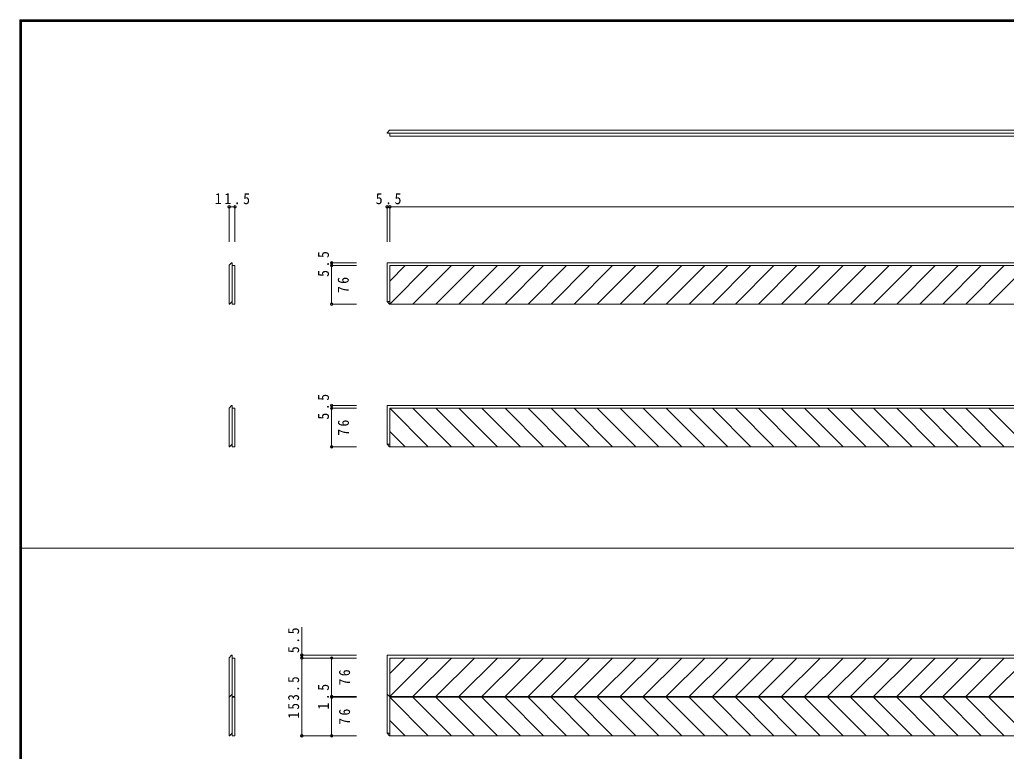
# Model space of a CAD drawing. Units: millimetres at full size, sheet at 1:10. Extents: x -1947 to 1953, y -1436 to 1392.
# Drawn here: x -1947 to -1, y -51 to 1392 of the extents above; entities that cross this region are included whole.
import ezdxf

# ---------------------------------------------------------------- set-up
doc = ezdxf.new("R2010")
doc.units = ezdxf.units.MM
doc.header["$LTSCALE"] = 10
doc.header["$PDMODE"] = 32
doc.header["$PDSIZE"] = 5
doc.layers.add('3-0', color=7, linetype='Continuous', lineweight=18)
doc.layers.add('F-1', color=6, linetype='Continuous', lineweight=18)
doc.styles.add('ＭＳ ゴシック', font='')
doc.styles.get('ＭＳ ゴシック').set_extended_font_data('MS Gothic')

msp = doc.modelspace()

# ---------------------------------------------------------------- linework, layer by layer
at = {"layer": '3-0'}
for p, q in [((-1217.14, 1173.8), (1510.36, 1173.8)), ((-1216.64, 1164.92), (-1216.64, 1167.8)), ((-1216.64, 1164.92), (-1216.64, 1162.3)), ((1510.36, 1162.3), (-1216.64, 1162.3)), ((-1533.64, 907.3), (-1533.64, 830.8)), ((-1527.64, 912.3), (-1527.64, 830.8)), ((-1524.75, 906.8), (-1527.64, 906.8)), ((-1524.75, 906.8), (-1522.14, 906.8)), ((-1522.14, 830.8), (-1522.14, 906.8)), ((-1222.14, 912.3), (-1222.14, 835.8)), ((-1222.14, 912.3), (1504.86, 912.3)), ((-1186.09, 906.8), (-1216.64, 876.25)), ((1510.36, 906.8), (-1216.64, 906.8)), ((-1095.19, 906.8), (-1171.19, 830.8)), ((-1049.74, 906.8), (-1125.74, 830.8)), ((-1004.29, 906.8), (-1080.29, 830.8)), ((-958.84, 906.8), (-1034.84, 830.8)), ((-913.39, 906.8), (-989.39, 830.8)), ((-867.94, 906.8), (-943.94, 830.8)), ((-822.49, 906.8), (-898.49, 830.8)), ((-777.04, 906.8), (-853.04, 830.8)), ((-731.59, 906.8), (-807.59, 830.8)), ((-686.14, 906.8), (-762.14, 830.8)), ((-640.69, 906.8), (-716.69, 830.8)), ((-595.24, 906.8), (-671.24, 830.8)), ((-549.79, 906.8), (-625.79, 830.8)), ((-504.34, 906.8), (-580.34, 830.8)), ((-458.89, 906.8), (-534.89, 830.8)), ((-413.44, 906.8), (-489.44, 830.8)), ((-367.99, 906.8), (-443.99, 830.8)), ((-322.54, 906.8), (-398.54, 830.8)), ((-277.09, 906.8), (-353.09, 830.8)), ((-231.64, 906.8), (-307.64, 830.8)), ((-186.19, 906.8), (-262.19, 830.8)), ((-140.74, 906.8), (-216.74, 830.8)), ((-95.29, 906.8), (-171.29, 830.8)), ((-49.84, 906.8), (-125.84, 830.8)), ((-4.39, 906.8), (-80.39, 830.8)), ((41.06, 906.8), (-34.94, 830.8)), ((-1527.64, 830.8), (-1522.14, 830.8)), ((-1222.14, 835.8), (-1216.64, 835.8)), ((-1222.14, 835.8), (-1217.14, 830.8)), ((1510.36, 830.8), (-1217.14, 830.8)), ((-1533.64, 625.8), (-1533.64, 549.3)), ((-1527.64, 630.8), (-1527.64, 549.3)), ((-1524.75, 625.3), (-1527.64, 625.3)), ((-1524.75, 625.3), (-1522.14, 625.3)), ((-1522.14, 549.3), (-1522.14, 625.3)), ((-1222.14, 630.8), (1504.86, 630.8)), ((-1216.64, 625.3), (-1216.64, 549.3)), ((-1216.64, 625.3), (-1140.64, 549.3)), ((1510.36, 625.3), (-1216.64, 625.3)), ((-1095.19, 549.3), (-1171.19, 625.3)), ((-1049.74, 549.3), (-1125.74, 625.3)), ((-1004.29, 549.3), (-1080.29, 625.3)), ((-958.84, 549.3), (-1034.84, 625.3)), ((-913.39, 549.3), (-989.39, 625.3)), ((-867.94, 549.3), (-943.94, 625.3)), ((-822.49, 549.3), (-898.49, 625.3)), ((-777.04, 549.3), (-853.04, 625.3)), ((-731.59, 549.3), (-807.59, 625.3)), ((-686.14, 549.3), (-762.14, 625.3)), ((-640.69, 549.3), (-716.69, 625.3)), ((-595.24, 549.3), (-671.24, 625.3)), ((-549.79, 549.3), (-625.79, 625.3)), ((-504.34, 549.3), (-580.34, 625.3)), ((-458.89, 549.3), (-534.89, 625.3)), ((-413.44, 549.3), (-489.44, 625.3)), ((-367.99, 549.3), (-443.99, 625.3)), ((-322.54, 549.3), (-398.54, 625.3)), ((-277.09, 549.3), (-353.09, 625.3)), ((-231.64, 549.3), (-307.64, 625.3)), ((-186.19, 549.3), (-262.19, 625.3)), ((-140.74, 549.3), (-216.74, 625.3)), ((-95.29, 549.3), (-171.29, 625.3)), ((-49.84, 549.3), (-125.84, 625.3)), ((-4.39, 549.3), (-80.39, 625.3)), ((41.06, 549.3), (-34.94, 625.3)), ((-1186.09, 549.3), (-1216.64, 579.85)), ((-1527.64, 549.3), (-1522.14, 549.3)), ((-1222.14, 554.3), (-1217.14, 549.3)), ((1510.36, 549.3), (-1217.14, 549.3)), ((-1527.64, 138.3), (-1527.64, -20.7)), ((-1222.14, 138.3), (-1222.14, 61.8)), ((-1222.14, 138.3), (1504.86, 138.3)), ((-1533.64, 133.3), (-1533.64, 56.8)), ((-1524.75, 132.8), (-1527.64, 132.8)), ((-1524.75, 132.8), (-1522.14, 132.8)), ((-1522.14, 56.8), (-1522.14, 132.8)), ((-1186.09, 132.8), (-1216.64, 102.25)), ((1510.36, 132.8), (-1216.64, 132.8)), ((-1095.19, 132.8), (-1171.19, 56.8)), ((-1049.74, 132.8), (-1125.74, 56.8)), ((-1004.29, 132.8), (-1080.29, 56.8)), ((-958.84, 132.8), (-1034.84, 56.8)), ((-913.39, 132.8), (-989.39, 56.8)), ((-867.94, 132.8), (-943.94, 56.8)), ((-822.49, 132.8), (-898.49, 56.8)), ((-777.04, 132.8), (-853.04, 56.8)), ((-731.59, 132.8), (-807.59, 56.8)), ((-686.14, 132.8), (-762.14, 56.8)), ((-640.69, 132.8), (-716.69, 56.8)), ((-595.24, 132.8), (-671.24, 56.8)), ((-549.79, 132.8), (-625.79, 56.8)), ((-504.34, 132.8), (-580.34, 56.8)), ((-458.89, 132.8), (-534.89, 56.8)), ((-413.44, 132.8), (-489.44, 56.8)), ((-367.99, 132.8), (-443.99, 56.8)), ((-322.54, 132.8), (-398.54, 56.8)), ((-277.09, 132.8), (-353.09, 56.8)), ((-231.64, 132.8), (-307.64, 56.8)), ((-186.19, 132.8), (-262.19, 56.8)), ((-140.74, 132.8), (-216.74, 56.8)), ((-95.29, 132.8), (-171.29, 56.8)), ((-49.84, 132.8), (-125.84, 56.8)), ((-4.39, 132.8), (-80.39, 56.8)), ((41.06, 132.8), (-34.94, 56.8)), ((-1533.64, 55.8), (-1527.64, 61.8)), ((-1527.64, 60.8), (-1528.64, 60.8)), ((-1222.14, 61.8), (-1217.14, 56.8)), ((-1222.14, 60.8), (-1221.14, 60.8)), ((-1533.64, 56.8), (-1532.64, 56.8)), ((-1533.64, 55.8), (-1533.64, -20.7)), ((-1527.64, 56.8), (-1522.14, 56.8)), ((-1524.75, 55.3), (-1527.64, 55.3)), ((-1524.75, 55.3), (-1522.14, 55.3)), ((-1522.14, -20.7), (-1522.14, 55.3)), ((1510.36, 56.8), (-1217.14, 56.8)), ((-1216.64, 55.3), (-1216.64, -20.7)), ((-1216.64, 55.3), (-1140.64, -20.7)), ((1510.36, 55.3), (-1216.64, 55.3)), ((-1095.19, -20.7), (-1171.19, 55.3)), ((-1049.74, -20.7), (-1125.74, 55.3)), ((-1004.29, -20.7), (-1080.29, 55.3)), ((-958.84, -20.7), (-1034.84, 55.3)), ((-913.39, -20.7), (-989.39, 55.3)), ((-867.94, -20.7), (-943.94, 55.3)), ((-822.49, -20.7), (-898.49, 55.3)), ((-777.04, -20.7), (-853.04, 55.3)), ((-731.59, -20.7), (-807.59, 55.3)), ((-686.14, -20.7), (-762.14, 55.3)), ((-640.69, -20.7), (-716.69, 55.3)), ((-595.24, -20.7), (-671.24, 55.3)), ((-549.79, -20.7), (-625.79, 55.3)), ((-504.34, -20.7), (-580.34, 55.3)), ((-458.89, -20.7), (-534.89, 55.3)), ((-413.44, -20.7), (-489.44, 55.3)), ((-367.99, -20.7), (-443.99, 55.3)), ((-322.54, -20.7), (-398.54, 55.3)), ((-277.09, -20.7), (-353.09, 55.3)), ((-231.64, -20.7), (-307.64, 55.3)), ((-186.19, -20.7), (-262.19, 55.3)), ((-140.74, -20.7), (-216.74, 55.3)), ((-95.29, -20.7), (-171.29, 55.3)), ((-49.84, -20.7), (-125.84, 55.3)), ((-4.39, -20.7), (-80.39, 55.3)), ((41.06, -20.7), (-34.94, 55.3)), ((-1186.09, -20.7), (-1216.64, 9.85)), ((-1222.14, -15.7), (-1217.14, -20.7)), ((-1527.64, -20.7), (-1522.14, -20.7)), ((1510.36, -20.7), (-1217.14, -20.7))]:
    msp.add_line(p, q, dxfattribs=at)
at = {"layer": '3-0', "color": 3}
for p, q in [((-1533.64, 1022.56), (-1522.14, 1022.56)), ((-1222.14, 1022.56), (-1216.64, 1022.56)), ((-1216.64, 1022.56), (1510.36, 1022.56)), ((-1331.45, 912.3), (-1331.45, 906.8)), ((-1331.45, 906.8), (-1331.45, 830.8)), ((-1331.45, 630.8), (-1331.45, 625.3)), ((-1331.45, 625.3), (-1331.45, 549.3)), ((-1390.28, 193.84), (-1390.28, 132.8)), ((-1390.28, 132.8), (-1390.28, -20.7)), ((-1331.45, 132.8), (-1331.45, 56.8)), ((-1331.45, 56.8), (-1331.45, 55.3)), ((-1331.45, 55.3), (-1331.45, -20.7))]:
    msp.add_line(p, q, dxfattribs=at)
at = {"layer": '3-0', "color": 4}
for p, q in [((-1533.64, 1022.56), (-1533.64, 953.52)), ((-1522.14, 1022.56), (-1522.14, 953.52)), ((-1222.14, 1022.56), (-1222.14, 953.52)), ((-1216.64, 1022.56), (-1216.64, 953.52)), ((-1331.45, 912.3), (-1282.24, 912.3)), ((-1331.45, 906.8), (-1282.24, 906.8)), ((-1331.45, 830.8), (-1282.24, 830.8)), ((-1331.45, 630.8), (-1282.24, 630.8)), ((-1331.45, 625.3), (-1282.24, 625.3)), ((-1331.45, 549.3), (-1282.24, 549.3)), ((-1390.28, 138.3), (-1282.24, 138.3)), ((-1390.28, 132.8), (-1282.24, 132.8)), ((-1331.45, 56.8), (-1282.24, 56.8)), ((-1331.45, 55.3), (-1282.24, 55.3)), ((-1390.28, -20.7), (-1282.24, -20.7))]:
    msp.add_line(p, q, dxfattribs=at)
at = {"layer": '3-0'}
for points in [[(-1222.14, 1167.8), (-1222.14, 1168.8), (-1217.14, 1173.8)], [(-1222.14, 1167.8), (1510.36, 1167.8), (1510.36, 1162.3)], [(-1527.64, 912.3), (-1528.64, 912.3), (-1533.64, 907.3)], [(-1216.64, 906.8), (-1216.64, 830.8), (-1140.64, 906.8)], [(-1533.64, 830.8), (-1532.64, 830.8), (-1527.64, 835.8)], [(-1527.64, 630.8), (-1528.64, 630.8), (-1533.64, 625.8)], [(-1222.14, 630.8), (-1222.14, 554.3), (-1216.64, 554.3)], [(-1533.64, 549.3), (-1532.64, 549.3), (-1527.64, 554.3)], [(-1527.64, 138.3), (-1528.64, 138.3), (-1533.64, 133.3)], [(-1216.64, 132.8), (-1216.64, 56.8), (-1140.64, 132.8)], [(-1222.14, 60.8), (-1222.14, -15.7), (-1216.64, -15.7)], [(-1533.64, -20.7), (-1532.64, -20.7), (-1527.64, -15.7)]]:
    msp.add_lwpolyline(points, dxfattribs=at)
at = {"layer": '3-0', "color": 3}
for p in [(-1533.64, 1022.56), (-1522.14, 1022.56), (-1222.14, 1022.56), (-1216.64, 1022.56), (-1331.45, 912.3), (-1331.45, 906.8), (-1331.45, 830.8), (-1331.45, 630.8), (-1331.45, 625.3), (-1331.45, 549.3), (-1390.28, 138.3), (-1390.28, 132.8), (-1331.45, 132.8), (-1331.45, 56.8), (-1331.45, 55.3), (-1390.28, -20.7), (-1331.45, -20.7)]:
    msp.add_point(p, dxfattribs=at)
at = {"layer": 'F-1'}
for p, q in [((-1946.69, 1391.67), (-1946.69, -1401.67)), ((-1946.69, 1391.67), (1953.31, 1391.67)), ((-1946.69, 1390), (1953.31, 1390)), ((-1946.69, 1388.33), (1953.31, 1388.33)), ((-1945.03, 1391.67), (-1945.03, -1401.67)), ((-1943.36, 1391.67), (-1943.36, -1401.67)), ((-1946.69, 349.3), (1953.31, 349.3))]:
    msp.add_line(p, q, dxfattribs=at)

# ---------------------------------------------------------------- texts
at = {"layer": '3-0', "char_height": 21.99, "attachment_point": 7, "style": 'ＭＳ ゴシック'}
for s, insert in [('\\T1.38;\\W0.9;11.5', (-1561.64, 1027.56)), ('\\T1.38;\\W0.9;5.5', (-1244.39, 1027.56))]:
    msp.add_mtext(s, dxfattribs=dict(at, insert=insert))
at = {"layer": '3-0', "char_height": 21.99, "attachment_point": 7, "rotation": 90, "style": 'ＭＳ ゴシック'}
for s, insert in [('\\T1.38;\\W0.9;5.5', (-1336.45, 884.55)), ('\\T1.36;\\W0.9;76', (-1297.3, 852.55)), ('\\T1.38;\\W0.9;5.5', (-1336.45, 603.05)), ('\\T1.36;\\W0.9;76', (-1296.93, 571.05)), ('\\T1.38;\\W0.9;5.5', (-1395.28, 142.37)), ('\\T1.36;\\W0.9;76', (-1294.77, 78.55)), ('\\T1.38;\\W0.85;153.5', (-1395.28, 13.55)), ('\\T1.38;\\W0.9;1.5', (-1336.45, 31.05)), ('\\T1.36;\\W0.9;76', (-1294.77, 1.05))]:
    msp.add_mtext(s, dxfattribs=dict(at, insert=insert))

doc.saveas('drawing.dxf')
